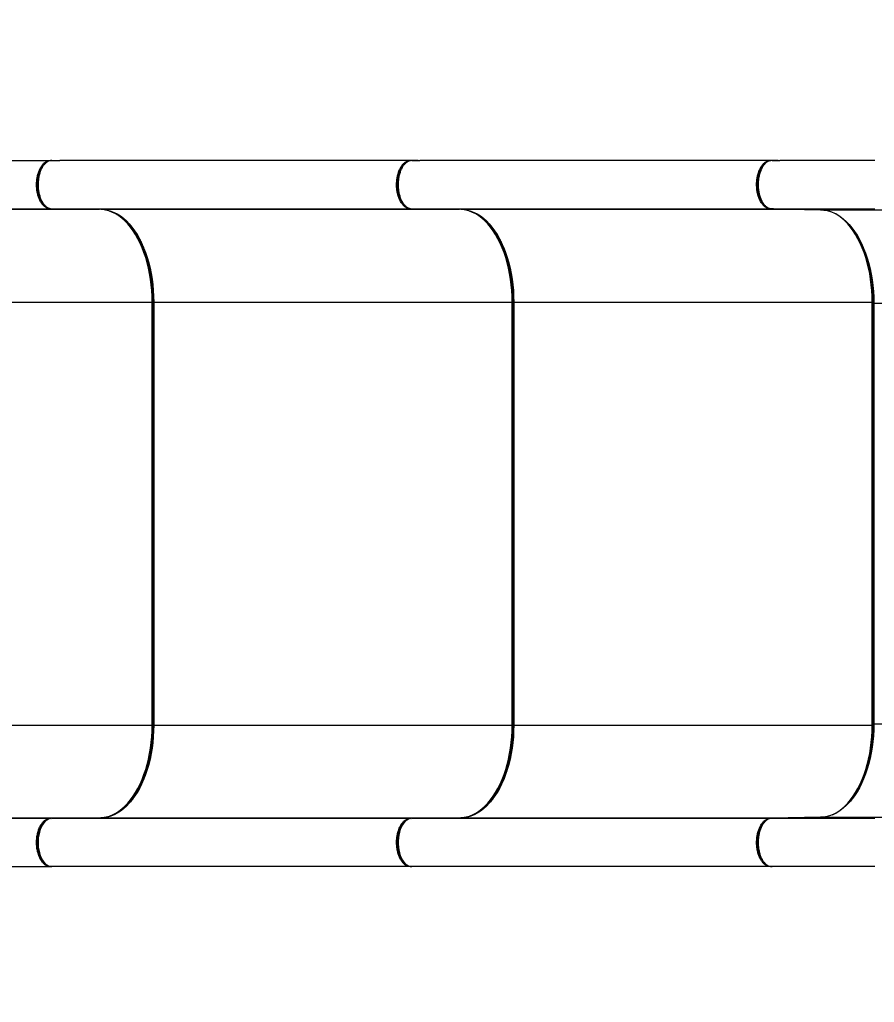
# Model space of a CAD drawing. Header units: millimetres. Extents: x -7720 to 6073, y -7402 to 5433.
# Drawn here: x -3252 to -2404, y -409 to 566 of the extents above; entities that cross this region are included whole.
import ezdxf

# ---------------------------------------------------------------- set-up
doc = ezdxf.new("R2010")
doc.units = ezdxf.units.MM
for name, color, linetype in [('DIKOM_ОБЪЕКТ', 7, 'Continuous'), ('DIKOM_РАЗМЕР_ЗОНА', 7, 'Continuous'), ('DIKOM_РАЗМЕР_ОБЪЕКТА', 7, 'Continuous')]:
    doc.layers.add(name, color=color, linetype=linetype)
doc.styles.add('style1', font='arial.ttf', dxfattribs={"width": 0.8})
doc.dimstyles.new('1-50', dxfattribs={"dimtxt": 300, "dimasz": 200, "dimexe": 100, "dimexo": 0, "dimgap": 100, "dimtad": 1, "dimtxsty": 'style1', "dimcen": 200, "dimclrd": 7, "dimclre": 7, "dimclrt": 7, "dimadec": 1, "dimazin": 2, "dimtfac": 1, "dimtmove": 0, "dimatfit": 2, "dimfxl": 0, "dimlwd": 25, "dimlwe": 18, "dimarcsym": 0})

# ---------------------------------------------------------------- blocks, each defined once
blk = doc.blocks.new('*D0')
at = {"layer": 'Defpoints', "color": 0, "transparency": 16777216}
for p in [(-1165.04, 3934.07), (-6387.82, -4153.36), (1392.52, -4153.36)]:
    blk.add_point(p, dxfattribs=at)
at = {"layer": 'DIKOM_РАЗМЕР_ОБЪЕКТА', "color": 7, "lineweight": 18, "transparency": 16777216}
for p, q in [((-1165.04, 3934.07), (-6487.82, 3934.07)), ((1392.52, -4153.36), (-6487.82, -4153.36))]:
    blk.add_line(p, q, dxfattribs=at)
at = {"layer": 'DIKOM_РАЗМЕР_ОБЪЕКТА', "color": 7, "lineweight": 25, "transparency": 16777216}
blk.add_line((-6387.82, 3734.07), (-6387.82, -3953.36), dxfattribs=at)
at = {"layer": 'DIKOM_РАЗМЕР_ОБЪЕКТА', "color": 7, "transparency": 16777216}
for points in [[(-6421.16, 3734.07), (-6354.49, 3734.07), (-6387.82, 3934.07)], [(-6421.16, -3953.36), (-6354.49, -3953.36), (-6387.82, -4153.36)]]:
    blk.add_solid(points, dxfattribs=at)
at = {"layer": 'DIKOM_РАЗМЕР_ОБЪЕКТА', "color": 7, "transparency": 16777216, "insert": (-6640.99, -109.65), "char_height": 300, "attachment_point": 5, "rotation": 90, "style": 'style1'}
blk.add_mtext('8100', dxfattribs=at)
blk = doc.blocks.new('*D1')
at = {"layer": 'Defpoints', "color": 0, "transparency": 16777216}
for p in [(-3938.71, 77.29), (4572.68, -275.21), (4572.68, -6577.9)]:
    blk.add_point(p, dxfattribs=at)
at = {"layer": 'DIKOM_РАЗМЕР_ОБЪЕКТА', "color": 7, "lineweight": 18, "transparency": 16777216}
for p, q in [((-3938.71, 77.29), (-3938.71, -6677.9)), ((4572.68, -275.21), (4572.68, -6677.9))]:
    blk.add_line(p, q, dxfattribs=at)
at = {"layer": 'DIKOM_РАЗМЕР_ОБЪЕКТА', "color": 7, "lineweight": 25, "transparency": 16777216}
blk.add_line((-3738.71, -6577.9), (4372.68, -6577.9), dxfattribs=at)
at = {"layer": 'DIKOM_РАЗМЕР_ОБЪЕКТА', "color": 7, "transparency": 16777216}
for points in [[(-3738.71, -6544.56), (-3738.71, -6611.23), (-3938.71, -6577.9)], [(4372.68, -6544.56), (4372.68, -6611.23), (4572.68, -6577.9)]]:
    blk.add_solid(points, dxfattribs=at)
at = {"layer": 'DIKOM_РАЗМЕР_ОБЪЕКТА', "color": 7, "transparency": 16777216, "insert": (316.98, -6324.72), "char_height": 300, "attachment_point": 5, "style": 'style1'}
blk.add_mtext('8500', dxfattribs=at)
blk = doc.blocks.new('*D2')
at = {"layer": 'Defpoints', "color": 0, "transparency": 16777216}
for p in [(-2365.16, 5433.02), (-7269.56, -6016.09), (1800.96, -6016.09)]:
    blk.add_point(p, dxfattribs=at)
at = {"layer": 'DIKOM_РАЗМЕР_ЗОНА', "color": 7, "lineweight": 18, "transparency": 16777216}
for p, q in [((-2365.16, 5433.02), (-7369.56, 5433.02)), ((1800.96, -6016.09), (-7369.56, -6016.09))]:
    blk.add_line(p, q, dxfattribs=at)
at = {"layer": 'DIKOM_РАЗМЕР_ЗОНА', "color": 7, "lineweight": 25, "transparency": 16777216}
blk.add_line((-7269.56, 5233.02), (-7269.56, -5816.09), dxfattribs=at)
at = {"layer": 'DIKOM_РАЗМЕР_ЗОНА', "color": 7, "transparency": 16777216}
for points in [[(-7302.9, 5233.02), (-7236.23, 5233.02), (-7269.56, 5433.02)], [(-7302.9, -5816.09), (-7236.23, -5816.09), (-7269.56, -6016.09)]]:
    blk.add_solid(points, dxfattribs=at)
at = {"layer": 'DIKOM_РАЗМЕР_ЗОНА', "color": 7, "transparency": 16777216, "insert": (-7522.73, -291.53), "char_height": 300, "attachment_point": 5, "rotation": 90, "style": 'style1'}
blk.add_mtext('11500', dxfattribs=at)

msp = doc.modelspace()

# ---------------------------------------------------------------- linework, layer by layer
at = {"layer": 'DIKOM_ОБЪЕКТ', "color": 7, "linetype": 'Continuous', "lineweight": 15}
for p, q in [((-3376.727, 426.29), (-3221.427, 426.29)), ((-3221.427, 426.29), (-3213.715, 426.29)), ((-3219.92, 426.29), (-3212.077, 426.29)), ((-2864.277, 426.29), (-3212.077, 426.29)), ((-2856.565, 426.29), (-2864.277, 426.29)), ((-2862.77, 426.29), (-2854.927, 426.29)), ((-2507.126, 426.29), (-2854.927, 426.29)), ((-2499.415, 426.29), (-2507.126, 426.29)), ((-2505.619, 426.29), (-2497.776, 426.29)), ((-2403.574, 426.29), (-2497.776, 426.29)), ((-3376.727, 378.29), (-3221.427, 378.29)), ((-3328.232, 377.786), (-3172.932, 377.786)), ((-3172.932, 377.786), (-3221.427, 378.29)), ((-3219.935, 378.29), (-3219.92, 378.29)), ((-3219.92, 378.29), (-3219.92, 378.29)), ((-3219.92, 378.29), (-2864.277, 378.29)), ((-3172.932, 377.786), (-3172.87, 377.789)), ((-3171.426, 377.786), (-2815.782, 377.786)), ((-2864.277, 378.29), (-2864.507, 378.306)), ((-2815.782, 377.786), (-2864.277, 378.29)), ((-2862.785, 378.29), (-2862.77, 378.29)), ((-2862.77, 378.29), (-2507.126, 378.29)), ((-2815.782, 377.786), (-2815.72, 377.789)), ((-2814.275, 377.786), (-2481.405, 377.786)), ((-2507.126, 378.29), (-2507.357, 378.306)), ((-2504.117, 378.258), (-2507.126, 378.29)), ((-2505.619, 378.29), (-2403.574, 378.29)), ((-2505.619, 378.29), (-2457.439, 377.288)), ((-2457.439, 377.288), (-2355.393, 377.288)), ((-2446.331, 375.12), (-2446.564, 375.219)), ((-3275.777, 285.788), (-3120.477, 285.788)), ((-3120.477, 285.788), (-3119.73, 285.788)), ((-3120.477, -134.209), (-3120.477, 285.788)), ((-3119.73, 285.788), (-3119.73, -134.209)), ((-3119.184, 285.788), (-3119.73, 285.788)), ((-3119.184, 285.788), (-3119.184, -134.209)), ((-3118.971, 285.788), (-3119.184, 285.788)), ((-3118.971, 285.788), (-2763.327, 285.788)), ((-3118.971, 285.788), (-3118.971, -134.209)), ((-2763.327, 285.788), (-2762.58, 285.788)), ((-2763.327, -134.209), (-2763.327, 285.788)), ((-2762.58, 285.788), (-2762.58, -134.209)), ((-2762.58, 285.788), (-2762.034, 285.788)), ((-2762.034, 285.788), (-2762.034, -134.209)), ((-2761.82, 285.788), (-2762.034, 285.788)), ((-2761.82, 285.788), (-2406.177, 285.788)), ((-2761.82, 285.788), (-2761.82, -134.209)), ((-2406.177, 285.788), (-2405.43, 285.788)), ((-2406.177, -134.209), (-2406.177, 285.788)), ((-2405.43, 285.788), (-2405.43, -134.209)), ((-2405.43, 285.788), (-2404.89, 285.788)), ((-2404.883, 284.79), (-2404.883, -133.21)), ((-2404.883, 284.79), (-2404.67, 284.79)), ((-2404.67, 284.79), (-2302.624, 284.79)), ((-2404.67, 284.79), (-2404.67, -133.21)), ((-3275.777, -134.209), (-3120.477, -134.209)), ((-3120.477, -134.209), (-3119.73, -134.209)), ((-3119.73, -134.209), (-3119.184, -134.209)), ((-3118.971, -134.209), (-3119.184, -134.209)), ((-3118.971, -134.209), (-2763.327, -134.209)), ((-2763.327, -134.209), (-2762.58, -134.209)), ((-2762.034, -134.209), (-2762.58, -134.209)), ((-2761.82, -134.209), (-2762.034, -134.209)), ((-2761.82, -134.209), (-2406.177, -134.209)), ((-2406.177, -134.209), (-2405.43, -134.209)), ((-2404.892, -134.209), (-2405.43, -134.209)), ((-2404.883, -133.21), (-2404.67, -133.21)), ((-2302.624, -133.21), (-2404.67, -133.21)), ((-3376.727, -226.71), (-3221.427, -226.71)), ((-3328.232, -226.207), (-3172.932, -226.207)), ((-3221.427, -226.71), (-3172.932, -226.207)), ((-3219.946, -226.71), (-3219.948, -226.71)), ((-3171.426, -226.207), (-3219.92, -226.71)), ((-3219.92, -226.71), (-3219.92, -226.71)), ((-3219.92, -226.71), (-2864.277, -226.71)), ((-3171.426, -226.207), (-2815.782, -226.207)), ((-2864.277, -226.71), (-2815.782, -226.207)), ((-2862.795, -226.71), (-2862.798, -226.71)), ((-2814.275, -226.207), (-2862.77, -226.71)), ((-2862.77, -226.71), (-2507.126, -226.71)), ((-2814.275, -226.207), (-2481.405, -226.207)), ((-2507.126, -226.71), (-2504.117, -226.679)), ((-2457.439, -225.709), (-2505.619, -226.71)), ((-2505.619, -226.71), (-2403.574, -226.71)), ((-2457.439, -225.709), (-2355.393, -225.709)), ((-3235.193, -250.71), (-3234.446, -250.71)), ((-3376.727, -274.71), (-3221.427, -274.71)), ((-3221.427, -274.71), (-3221.705, -274.693)), ((-3213.715, -274.71), (-3221.427, -274.71)), ((-3212.077, -274.71), (-3219.92, -274.71)), ((-2864.277, -274.71), (-3212.077, -274.71)), ((-2856.565, -274.71), (-2864.277, -274.71)), ((-2854.927, -274.71), (-2862.77, -274.71)), ((-2507.126, -274.71), (-2854.927, -274.71)), ((-2499.415, -274.71), (-2507.126, -274.71)), ((-2497.776, -274.71), (-2505.619, -274.71)), ((-2403.574, -274.71), (-2497.776, -274.71))]:
    msp.add_line(p, q, dxfattribs=at)
at = {"layer": 'DIKOM_ОБЪЕКТ', "color": 7, "linetype": 'Continuous', "lineweight": 15, "flags": 128}
for points in [[(-3219.92, 378.29), (-3219.346, 378.284), (-3217.052, 378.26), (-3207.875, 378.165), (-3171.426, 377.786)], [(-3171.426, 377.786), (-3168.125, 377.572), (-3164.839, 376.998), (-3161.58, 376.067), (-3158.361, 374.782), (-3155.194, 373.149), (-3152.092, 371.173), (-3149.067, 368.863), (-3146.131, 366.228), (-3143.295, 363.278), (-3140.69, 360.176)], [(-3162.632, 376.407), (-3162.476, 376.354), (-3159.246, 375.065), (-3156.069, 373.427), (-3152.957, 371.445), (-3149.923, 369.128), (-3146.977, 366.484), (-3144.132, 363.524), (-3141.399, 360.26), (-3138.788, 356.704), (-3136.31, 352.871), (-3133.974, 348.774), (-3131.79, 344.431), (-3129.766, 339.858), (-3127.91, 335.074), (-3126.23, 330.096), (-3124.731, 324.945), (-3123.42, 319.641), (-3122.302, 314.204), (-3121.381, 308.655), (-3120.661, 303.017), (-3120.145, 297.312), (-3119.834, 291.561), (-3119.73, 285.788)], [(-3120.477, 285.788), (-3120.581, 291.543), (-3120.89, 297.275), (-3121.405, 302.962), (-3122.123, 308.583), (-3123.041, 314.113), (-3124.155, 319.533), (-3125.462, 324.821), (-3126.956, 329.956), (-3128.632, 334.917), (-3130.482, 339.687), (-3132.499, 344.245), (-3134.676, 348.574), (-3137.005, 352.658), (-3139.475, 356.479), (-3142.077, 360.024), (-3144.802, 363.278), (-3147.638, 366.228), (-3150.574, 368.863), (-3153.599, 371.173), (-3156.701, 373.149), (-3159.868, 374.782), (-3160.632, 375.12)], [(-2862.77, 378.29), (-2862.196, 378.284), (-2859.902, 378.26), (-2850.725, 378.165), (-2814.275, 377.786)], [(-2814.275, 377.786), (-2810.975, 377.572), (-2807.689, 376.998), (-2804.43, 376.067), (-2801.211, 374.782), (-2798.044, 373.149), (-2794.942, 371.173), (-2791.917, 368.863), (-2788.981, 366.228), (-2786.145, 363.278), (-2783.54, 360.176)], [(-2805.482, 376.407), (-2805.325, 376.354), (-2802.096, 375.065), (-2798.919, 373.427), (-2795.807, 371.445), (-2792.772, 369.128), (-2789.827, 366.484), (-2786.982, 363.524), (-2784.249, 360.26), (-2781.638, 356.704), (-2779.16, 352.871), (-2776.824, 348.774), (-2774.64, 344.431), (-2772.616, 339.858), (-2770.76, 335.074), (-2769.079, 330.096), (-2767.581, 324.945), (-2766.27, 319.641), (-2765.151, 314.204), (-2764.231, 308.655), (-2763.511, 303.017), (-2762.994, 297.312), (-2762.684, 291.561), (-2762.58, 285.788)], [(-2763.327, 285.788), (-2763.431, 291.543), (-2763.74, 297.275), (-2764.255, 302.962), (-2764.973, 308.583), (-2765.891, 314.113), (-2767.005, 319.533), (-2768.312, 324.821), (-2769.806, 329.956), (-2771.481, 334.917), (-2773.331, 339.687), (-2775.349, 344.245), (-2777.526, 348.574), (-2779.854, 352.658), (-2782.325, 356.479), (-2784.927, 360.024), (-2787.652, 363.278), (-2790.488, 366.228), (-2793.424, 368.863), (-2796.449, 371.173), (-2799.551, 373.149), (-2802.718, 374.782), (-2803.481, 375.12)], [(-2457.439, 377.288), (-2454.12, 377.076), (-2450.814, 376.501), (-2447.536, 375.568), (-2444.298, 374.278), (-2441.113, 372.638), (-2437.992, 370.653), (-2434.949, 368.332), (-2431.995, 365.684), (-2429.142, 362.718), (-2426.426, 359.479)], [(-2406.177, 285.788), (-2406.28, 291.543), (-2406.59, 297.275), (-2407.105, 302.962), (-2407.822, 308.583), (-2408.74, 314.113), (-2409.855, 319.533), (-2411.162, 324.821), (-2412.656, 329.956), (-2414.331, 334.917), (-2416.181, 339.687), (-2418.199, 344.245), (-2420.376, 348.574), (-2422.704, 352.658), (-2425.174, 356.479), (-2427.777, 360.024), (-2430.501, 363.278), (-2433.337, 366.228), (-2436.274, 368.863), (-2439.299, 371.173), (-2442.401, 373.149), (-2445.567, 374.782), (-2446.331, 375.12)], [(-3140.69, 360.176), (-3140.57, 360.024), (-3137.968, 356.479), (-3135.498, 352.658), (-3133.17, 348.574), (-3130.992, 344.245), (-3128.975, 339.687), (-3127.125, 334.917), (-3125.449, 329.956), (-3123.955, 324.821), (-3122.649, 319.533), (-3121.534, 314.113), (-3120.616, 308.583), (-3119.898, 302.962), (-3119.384, 297.275), (-3119.074, 291.543), (-3118.971, 285.788)], [(-2783.54, 360.176), (-2783.42, 360.024), (-2780.818, 356.479), (-2778.348, 352.658), (-2776.019, 348.574), (-2773.842, 344.245), (-2771.825, 339.687), (-2769.974, 334.917), (-2768.299, 329.956), (-2766.805, 324.821), (-2765.498, 319.533), (-2764.384, 314.113), (-2763.466, 308.583), (-2762.748, 302.962), (-2762.233, 297.275), (-2761.924, 291.543), (-2761.82, 285.788)], [(-2426.426, 359.479), (-2426.401, 359.447), (-2423.783, 355.883), (-2421.298, 352.041), (-2418.956, 347.935), (-2416.765, 343.582), (-2414.735, 338.998), (-2412.874, 334.201), (-2411.188, 329.212), (-2409.685, 324.047), (-2408.37, 318.73), (-2407.249, 313.279), (-2406.325, 307.716), (-2405.603, 302.063), (-2405.086, 296.343), (-2404.774, 290.578), (-2404.67, 284.79)], [(-2426.39, 359.34), (-2424.488, 356.704), (-2422.01, 352.871), (-2419.674, 348.774), (-2417.49, 344.431), (-2415.466, 339.858), (-2413.61, 335.074), (-2411.929, 330.096), (-2410.43, 324.945), (-2409.119, 319.641), (-2408.001, 314.204), (-2407.08, 308.655), (-2406.36, 303.017), (-2405.844, 297.312), (-2405.533, 291.561), (-2405.43, 285.788)], [(-3119.73, -134.209), (-3119.834, -139.982), (-3120.145, -145.733), (-3120.661, -151.438), (-3121.381, -157.076), (-3122.302, -162.624), (-3123.42, -168.061), (-3124.731, -173.366), (-3126.23, -178.517), (-3127.91, -183.495), (-3129.766, -188.279), (-3131.79, -192.852), (-3133.974, -197.195), (-3136.31, -201.292), (-3138.788, -205.125), (-3141.399, -208.681), (-3144.132, -211.945), (-3146.977, -214.905), (-3149.923, -217.549), (-3152.957, -219.866), (-3156.069, -221.848), (-3159.246, -223.486), (-3162.476, -224.775), (-3162.632, -224.828)], [(-3159.848, -223.194), (-3156.701, -221.57), (-3153.599, -219.594), (-3150.574, -217.284), (-3147.638, -214.649), (-3144.802, -211.699), (-3142.077, -208.445), (-3139.475, -204.9), (-3137.005, -201.079), (-3134.676, -196.995), (-3132.499, -192.666), (-3130.482, -188.108), (-3128.632, -183.338), (-3126.956, -178.376), (-3125.462, -173.242), (-3124.155, -167.954), (-3123.041, -162.534), (-3122.123, -157.003), (-3121.405, -151.383), (-3120.89, -145.696), (-3120.581, -139.964), (-3120.477, -134.209)], [(-3118.971, -134.209), (-3119.074, -139.964), (-3119.384, -145.696), (-3119.898, -151.383), (-3120.616, -157.003), (-3121.534, -162.534), (-3122.649, -167.954), (-3123.955, -173.242), (-3125.449, -178.376), (-3127.125, -183.338), (-3128.975, -188.108), (-3130.992, -192.666), (-3133.17, -196.995), (-3135.498, -201.079), (-3137.968, -204.9), (-3140.57, -208.445), (-3142.092, -210.316)], [(-2762.58, -134.209), (-2762.684, -139.982), (-2762.994, -145.733), (-2763.511, -151.438), (-2764.231, -157.076), (-2765.151, -162.624), (-2766.27, -168.061), (-2767.581, -173.366), (-2769.079, -178.517), (-2770.76, -183.495), (-2772.616, -188.279), (-2774.64, -192.852), (-2776.824, -197.195), (-2779.16, -201.292), (-2781.638, -205.125), (-2784.249, -208.681), (-2786.982, -211.945), (-2789.827, -214.905), (-2792.772, -217.549), (-2795.807, -219.866), (-2798.919, -221.848), (-2802.096, -223.486), (-2805.325, -224.775), (-2805.482, -224.828)], [(-2802.697, -223.194), (-2799.551, -221.57), (-2796.449, -219.594), (-2793.424, -217.284), (-2790.488, -214.649), (-2787.652, -211.699), (-2784.927, -208.445), (-2782.325, -204.9), (-2779.854, -201.079), (-2777.526, -196.995), (-2775.349, -192.666), (-2773.331, -188.108), (-2771.481, -183.338), (-2769.806, -178.376), (-2768.312, -173.242), (-2767.005, -167.954), (-2765.891, -162.534), (-2764.973, -157.003), (-2764.255, -151.383), (-2763.74, -145.696), (-2763.431, -139.964), (-2763.327, -134.209)], [(-2761.82, -134.209), (-2761.924, -139.964), (-2762.233, -145.696), (-2762.748, -151.383), (-2763.466, -157.003), (-2764.384, -162.534), (-2765.498, -167.954), (-2766.805, -173.242), (-2768.299, -178.376), (-2769.974, -183.338), (-2771.825, -188.108), (-2773.842, -192.666), (-2776.019, -196.995), (-2778.348, -201.079), (-2780.818, -204.9), (-2783.42, -208.445), (-2784.942, -210.316)], [(-2445.547, -223.194), (-2442.401, -221.57), (-2439.299, -219.594), (-2436.274, -217.284), (-2433.337, -214.649), (-2430.501, -211.699), (-2427.777, -208.445), (-2425.174, -204.9), (-2422.704, -201.079), (-2420.376, -196.995), (-2418.199, -192.666), (-2416.181, -188.108), (-2414.331, -183.338), (-2412.656, -178.376), (-2411.162, -173.242), (-2409.855, -167.954), (-2408.74, -162.534), (-2407.822, -157.003), (-2407.105, -151.383), (-2406.59, -145.696), (-2406.28, -139.964), (-2406.177, -134.209)], [(-2404.67, -133.21), (-2404.774, -138.999), (-2405.086, -144.764), (-2405.603, -150.484), (-2406.325, -156.137), (-2407.249, -161.699), (-2408.37, -167.15), (-2409.685, -172.468), (-2411.188, -177.632), (-2412.874, -182.622), (-2414.735, -187.419), (-2416.765, -192.002), (-2418.956, -196.356), (-2421.298, -200.462), (-2423.783, -204.304), (-2426.401, -207.868), (-2427.814, -209.609)], [(-2405.43, -134.209), (-2405.533, -139.982), (-2405.844, -145.733), (-2406.36, -151.438), (-2407.08, -157.076), (-2408.001, -162.624), (-2409.119, -168.061), (-2410.43, -173.366), (-2411.929, -178.517), (-2413.61, -183.495), (-2415.466, -188.279), (-2417.49, -192.852), (-2419.674, -197.195), (-2422.01, -201.292), (-2423.618, -203.834)], [(-3142.092, -210.316), (-3143.295, -211.699), (-3146.131, -214.649), (-3149.067, -217.284), (-3152.092, -219.594), (-3155.194, -221.57), (-3158.361, -223.203), (-3161.58, -224.488), (-3164.839, -225.419), (-3168.125, -225.993), (-3171.426, -226.207)], [(-2784.942, -210.316), (-2786.145, -211.699), (-2788.981, -214.649), (-2791.917, -217.284), (-2794.942, -219.594), (-2798.044, -221.57), (-2801.211, -223.203), (-2804.43, -224.488), (-2807.689, -225.419), (-2810.975, -225.993), (-2814.275, -226.207)], [(-2427.814, -209.609), (-2429.142, -211.139), (-2431.995, -214.104), (-2434.949, -216.753), (-2437.992, -219.074), (-2441.113, -221.059), (-2444.298, -222.699), (-2447.536, -223.989), (-2450.814, -224.922), (-2454.12, -225.497), (-2457.439, -225.709)], [(-3219.946, -226.71), (-3221.67, -226.905), (-3223.366, -227.475), (-3225.009, -228.41), (-3226.571, -229.697), (-3228.028, -231.315), (-3229.358, -233.238), (-3230.539, -235.437), (-3231.552, -237.876), (-3232.383, -240.518), (-3233.017, -243.32), (-3233.445, -246.238), (-3233.66, -249.227), (-3233.658, -252.239), (-3233.44, -255.227), (-3233.009, -258.144), (-3232.372, -260.944), (-3231.539, -263.582), (-3230.522, -266.018), (-3229.339, -268.213), (-3228.007, -270.132), (-3226.548, -271.745), (-3224.985, -273.027), (-3223.341, -273.957), (-3221.644, -274.521), (-3219.92, -274.71)], [(-3172.932, -226.207), (-3172.852, -226.212), (-3172.795, -226.221)], [(-2862.795, -226.71), (-2864.52, -226.905), (-2866.216, -227.475), (-2867.858, -228.41), (-2869.42, -229.697), (-2870.878, -231.315), (-2872.207, -233.238), (-2873.388, -235.437), (-2874.402, -237.876), (-2875.232, -240.518), (-2875.867, -243.32), (-2876.294, -246.238), (-2876.509, -249.227), (-2876.508, -252.239), (-2876.29, -255.227), (-2875.859, -258.144), (-2875.221, -260.944), (-2874.388, -263.582), (-2873.372, -266.018), (-2872.189, -268.213), (-2870.857, -270.132), (-2869.398, -271.745), (-2867.834, -273.027), (-2866.191, -273.957), (-2864.494, -274.521), (-2862.77, -274.71)], [(-2815.782, -226.207), (-2815.702, -226.212), (-2815.644, -226.221)]]:
    msp.add_lwpolyline(points, dxfattribs=at)
at = {"layer": 'DIKOM_ОБЪЕКТ', "color": 7, "linetype": 'Continuous', "lineweight": 15}
for centre, radius, start, end in [((-3221.434, 425.576), 0.714, 53.746382, 89.461407), ((-2864.283, 425.576), 0.714, 53.740558, 89.465999), ((-2507.144, 425.536), 0.754, 37.667746, 88.68444), ((-3173.423, 345.809), 31.981, 66.422818, 89.12038), ((-2816.273, 345.809), 31.981, 66.422806, 89.120364), ((-3173.541, -193.649), 32.564, 271.071582, 294.867658), ((-2816.395, -193.634), 32.579, 271.077126, 294.862142), ((-3231.21, -235.184), 1.445, 58.875733, 88.06924), ((-3234.196, -244.321), 2.796, 73.687566, 88.95798), ((-3234.196, -257.099), 2.796, 271.04202, 286.312434), ((-3221.43, -274.012), 0.699, 270.279823, 298.929509), ((-2864.28, -274.012), 0.699, 270.281076, 298.929502), ((-2507.144, -273.957), 0.754, 271.31556, 322.332254)]:
    msp.add_arc(centre, radius, start, end, dxfattribs=at)
for centre in [(-3195.858, -250.71), (-2838.707, -250.71)]:
    msp.add_ellipse(centre, major_axis=(27.123, -22.899), ratio=0.2649316, start_param=2.8375256, end_param=2.8393904, dxfattribs=at)
for points, knots in [([(-3221.427, 378.29), (-3222.065, 378.335), (-3223.341, 378.426), (-3225.351, 379.191), (-3227.402, 380.544), (-3229.414, 382.599), (-3231.193, 385.22), (-3232.703, 388.317), (-3233.884, 391.818), (-3234.672, 395.399), (-3235.102, 398.922), (-3235.237, 402.275), (-3235.097, 405.855), (-3234.609, 409.58), (-3233.723, 413.338), (-3232.482, 416.776), (-3230.932, 419.811), (-3229.108, 422.338), (-3227.155, 424.227), (-3225.151, 425.476), (-3223.257, 426.173), (-3222.004, 426.253), (-3221.427, 426.29)], [0, 0, 0, 0, 0.0442678, 0.0885355, 0.142222, 0.1959081, 0.2495941, 0.3032805, 0.3569664, 0.4106527, 0.4553263, 0.5, 0.5441054, 0.5977916, 0.6514775, 0.7051638, 0.75885, 0.8125359, 0.8662223, 0.9130915, 0.959961, 1, 1, 1, 1]), ([(-3222.495, 425.816), (-3222.515, 425.814), (-3223.2, 425.741), (-3224.525, 425.167), (-3226.507, 423.967), (-3228.435, 422.091), (-3230.236, 419.598), (-3231.767, 416.599), (-3232.994, 413.203), (-3233.869, 409.492), (-3234.351, 405.811), (-3234.489, 402.276), (-3234.356, 398.964), (-3233.931, 395.483), (-3233.152, 391.946), (-3231.986, 388.487), (-3230.495, 385.428), (-3228.737, 382.841), (-3226.751, 380.801), (-3224.722, 379.503), (-3223.305, 378.876), (-3222.621, 378.798), (-3222.566, 378.792)], [0, 0, 0, 0, 0.0015049, 0.0523949, 0.103285, 0.1615745, 0.2198637, 0.2781552, 0.3364463, 0.3947396, 0.4530327, 0.5009257, 0.5494299, 0.5979343, 0.6562281, 0.7145217, 0.7728157, 0.8311102, 0.8894015, 0.9476931, 0.9957656, 1, 1, 1, 1]), ([(-3219.92, 426.29), (-3220.647, 426.231), (-3222.137, 426.112), (-3224.355, 425.123), (-3226.482, 423.52), (-3228.441, 421.284), (-3230.142, 418.534), (-3231.567, 415.296), (-3232.65, 411.72), (-3233.38, 407.842), (-3233.723, 403.842), (-3233.675, 399.761), (-3233.239, 395.789), (-3232.42, 391.966), (-3231.254, 388.469), (-3229.755, 385.334), (-3227.991, 382.708), (-3225.982, 380.613), (-3223.931, 379.236), (-3221.89, 378.434), (-3220.591, 378.338), (-3219.935, 378.29)], [0, 0, 0, 0, 0.0504759, 0.1034184, 0.1578967, 0.2108392, 0.2653172, 0.31826, 0.3727381, 0.4256806, 0.4801587, 0.5331015, 0.5875794, 0.6405222, 0.6950003, 0.7479428, 0.8024209, 0.8553636, 0.9098417, 0.9544679, 1, 1, 1, 1]), ([(-2864.507, 378.306), (-2864.806, 378.32), (-2865.76, 378.365), (-2867.37, 378.824), (-2869.37, 379.885), (-2871.371, 381.589), (-2873.255, 383.946), (-2874.901, 386.848), (-2876.233, 390.161), (-2877.232, 393.849), (-2877.71, 396.807), (-2878.006, 399.897), (-2878.107, 403.129), (-2877.812, 407.307), (-2877.107, 411.29), (-2876.067, 414.903), (-2874.676, 418.188), (-2873.007, 420.994), (-2871.073, 423.295), (-2868.949, 424.98), (-2866.658, 426.08), (-2865.078, 426.219), (-2864.277, 426.29)], [0, 0, 0, 0, 0.0208987, 0.0666099, 0.1132859, 0.1664942, 0.2212457, 0.2744533, 0.3292043, 0.3824124, 0.4371629, 0.4515488, 0.5078716, 0.5660367, 0.6192444, 0.6739954, 0.7272039, 0.7819547, 0.8351627, 0.8899137, 0.9441388, 1, 1, 1, 1]), ([(-2865.601, 425.706), (-2865.757, 425.684), (-2866.676, 425.558), (-2868.304, 424.68), (-2870.399, 423.052), (-2872.305, 420.79), (-2873.961, 418.007), (-2875.333, 414.782), (-2876.366, 411.197), (-2877.063, 407.287), (-2877.357, 403.142), (-2877.262, 399.948), (-2876.969, 396.892), (-2876.498, 393.972), (-2875.519, 390.341), (-2874.197, 387.054), (-2872.583, 384.194), (-2870.714, 381.849), (-2868.744, 380.188), (-2867.062, 379.223), (-2866.074, 378.992), (-2865.734, 378.913)], [0, 0, 0, 0, 0.0121645, 0.0713446, 0.130527, 0.1897089, 0.2488928, 0.3080769, 0.3672613, 0.426446, 0.4892078, 0.5519698, 0.5677401, 0.6269239, 0.6861081, 0.7452913, 0.8044742, 0.8636546, 0.9228355, 0.9734824, 1, 1, 1, 1]), ([(-2862.77, 426.29), (-2863.497, 426.231), (-2864.987, 426.112), (-2867.204, 425.123), (-2869.331, 423.52), (-2871.291, 421.284), (-2872.992, 418.534), (-2874.417, 415.296), (-2875.5, 411.72), (-2876.229, 407.842), (-2876.572, 403.842), (-2876.525, 399.761), (-2876.089, 395.789), (-2875.269, 391.966), (-2874.104, 388.469), (-2872.605, 385.334), (-2870.841, 382.708), (-2868.831, 380.612), (-2866.78, 379.236), (-2864.739, 378.434), (-2863.441, 378.338), (-2862.785, 378.29)], [0, 0, 0, 0, 0.0504759, 0.1034189, 0.1578968, 0.2108391, 0.2653175, 0.3182598, 0.372738, 0.4256806, 0.4801587, 0.5331014, 0.5875794, 0.640522, 0.6950001, 0.7479427, 0.8024209, 0.8553633, 0.9098419, 0.9544677, 1, 1, 1, 1]), ([(-2507.357, 378.306), (-2507.656, 378.32), (-2508.61, 378.365), (-2510.219, 378.824), (-2512.219, 379.885), (-2514.221, 381.589), (-2516.104, 383.946), (-2517.75, 386.848), (-2519.082, 390.161), (-2520.082, 393.849), (-2520.56, 396.807), (-2520.856, 399.897), (-2520.957, 403.129), (-2520.661, 407.307), (-2519.957, 411.29), (-2518.917, 414.903), (-2517.526, 418.188), (-2515.856, 420.994), (-2513.922, 423.295), (-2511.798, 424.98), (-2509.508, 426.08), (-2507.928, 426.219), (-2507.126, 426.29)], [0, 0, 0, 0, 0.02089888, 0.0666103, 0.1132859, 0.1664944, 0.22124529, 0.27445315, 0.32920439, 0.38241226, 0.43716292, 0.45154872, 0.50787146, 0.56603662, 0.61924417, 0.67399515, 0.72720366, 0.78195477, 0.83516255, 0.8899135, 0.94413863, 1, 1, 1, 1]), ([(-2508.733, 425.661), (-2508.795, 425.651), (-2509.619, 425.528), (-2511.153, 424.671), (-2513.249, 423.055), (-2515.154, 420.789), (-2516.811, 418.007), (-2518.183, 414.782), (-2519.216, 411.197), (-2519.913, 407.287), (-2520.207, 403.142), (-2520.111, 399.948), (-2519.819, 396.892), (-2519.347, 393.972), (-2518.369, 390.341), (-2517.047, 387.054), (-2515.433, 384.194), (-2513.563, 381.849), (-2511.593, 380.189), (-2509.932, 379.233), (-2508.966, 379.005), (-2508.648, 378.93)], [0, 0, 0, 0, 0.0048843, 0.0646022, 0.1243223, 0.184042, 0.2437638, 0.3034858, 0.3632078, 0.4229304, 0.4862624, 0.5495947, 0.5655084, 0.6252299, 0.6849518, 0.7446731, 0.8043935, 0.8641115, 0.9238302, 0.9749375, 1, 1, 1, 1]), ([(-2505.619, 426.29), (-2506.649, 426.176), (-2508.39, 425.984), (-2510.746, 424.66), (-2512.729, 422.969), (-2514.585, 420.651), (-2516.22, 417.781), (-2517.568, 414.443), (-2518.582, 410.717), (-2519.238, 406.618), (-2519.443, 402.615), (-2519.294, 398.871), (-2518.852, 395.328), (-2518.051, 391.72), (-2516.866, 388.247), (-2515.343, 385.142), (-2513.566, 382.55), (-2511.54, 380.494), (-2509.502, 379.172), (-2507.503, 378.42), (-2506.251, 378.333), (-2505.619, 378.29)], [0, 0, 0, 0, 0.0712642, 0.1205174, 0.1709994, 0.2239259, 0.278387, 0.3313133, 0.3857745, 0.4419314, 0.499934, 0.5449785, 0.5909553, 0.6438815, 0.6983427, 0.751269, 0.8057298, 0.8586562, 0.9131183, 0.9561539, 1, 1, 1, 1]), ([(-3140.915, 360.257), (-3140.166, 359.281), (-3138.594, 357.234), (-3136.335, 353.81), (-3134.118, 350.069), (-3132.032, 346.101), (-3130.081, 341.928), (-3128.273, 337.561), (-3126.614, 333.016), (-3125.109, 328.309), (-3123.765, 323.455), (-3122.585, 318.471), (-3121.575, 313.376), (-3120.736, 308.185), (-3120.074, 302.916), (-3119.588, 297.589), (-3119.289, 292.316), (-3119.19, 288.375), (-3119.185, 286.23), (-3119.184, 285.788)], [0, 0, 0, 0, 0.05651918, 0.11859811, 0.18067522, 0.24275257, 0.30483227, 0.36691582, 0.42900407, 0.49109714, 0.55319504, 0.61529745, 0.67740423, 0.73951447, 0.80162802, 0.86374393, 0.92586156, 0.9847157, 1, 1, 1, 1]), ([(-2783.765, 360.257), (-2783.016, 359.281), (-2781.443, 357.234), (-2779.184, 353.81), (-2776.967, 350.069), (-2774.881, 346.101), (-2772.931, 341.928), (-2771.123, 337.561), (-2769.463, 333.016), (-2767.959, 328.309), (-2766.615, 323.455), (-2765.435, 318.471), (-2764.424, 313.376), (-2763.586, 308.185), (-2762.923, 302.916), (-2762.438, 297.589), (-2762.138, 292.316), (-2762.04, 288.375), (-2762.035, 286.23), (-2762.034, 285.788)], [0, 0, 0, 0, 0.0565193, 0.1185982, 0.1806754, 0.2427526, 0.3048322, 0.3669157, 0.429004, 0.4910971, 0.553195, 0.6152975, 0.6774043, 0.7395145, 0.801628, 0.8637439, 0.9258616, 0.9847157, 1, 1, 1, 1]), ([(-2426.659, 359.543), (-2426.094, 358.822), (-2424.697, 357.041), (-2422.595, 353.913), (-2420.345, 350.212), (-2418.226, 346.277), (-2416.241, 342.135), (-2414.397, 337.796), (-2412.701, 333.276), (-2411.158, 328.59), (-2409.775, 323.754), (-2408.555, 318.784), (-2407.503, 313.698), (-2406.623, 308.513), (-2405.917, 303.247), (-2405.388, 297.918), (-2405.041, 292.544), (-2404.898, 288.159), (-2404.887, 285.574), (-2404.883, 284.79)], [0, 0, 0, 0, 0.0421943, 0.1042306, 0.1662647, 0.2282983, 0.2903337, 0.3523733, 0.4144167, 0.4764652, 0.5385186, 0.6005767, 0.6626389, 0.7247049, 0.7867741, 0.8488457, 0.9109194, 0.9729944, 1, 1, 1, 1]), ([(-3119.184, -134.209), (-3119.189, -135.154), (-3119.203, -137.896), (-3119.366, -142.429), (-3119.729, -147.785), (-3120.274, -153.095), (-3120.996, -158.34), (-3121.892, -163.501), (-3122.959, -168.562), (-3124.194, -173.504), (-3125.592, -178.311), (-3127.148, -182.967), (-3128.858, -187.454), (-3130.714, -191.758), (-3132.71, -195.865), (-3134.841, -199.757), (-3137.094, -203.432), (-3139.475, -206.842), (-3141.222, -209.16), (-3142.2, -210.258), (-3142.316, -210.388)], [0, 0, 0, 0, 0.0315723, 0.0916147, 0.1516624, 0.2117085, 0.2717524, 0.3317935, 0.3918312, 0.4518647, 0.5118936, 0.5719171, 0.6319353, 0.6919473, 0.7519538, 0.8119547, 0.8719512, 0.9319448, 0.9919375, 1, 1, 1, 1]), ([(-2762.034, -134.209), (-2762.039, -135.154), (-2762.053, -137.896), (-2762.215, -142.429), (-2762.579, -147.785), (-2763.124, -153.095), (-2763.845, -158.34), (-2764.741, -163.501), (-2765.809, -168.562), (-2767.043, -173.504), (-2768.442, -178.311), (-2769.998, -182.967), (-2771.707, -187.454), (-2773.564, -191.758), (-2775.56, -195.865), (-2777.69, -199.757), (-2779.944, -203.432), (-2782.325, -206.842), (-2784.072, -209.16), (-2785.05, -210.258), (-2785.166, -210.388)], [0, 0, 0, 0, 0.0315723, 0.0916147, 0.1516624, 0.2117085, 0.2717524, 0.3317935, 0.3918313, 0.4518646, 0.5118935, 0.5719172, 0.6319353, 0.6919473, 0.7519537, 0.8119546, 0.8719512, 0.9319449, 0.9919375, 1, 1, 1, 1]), ([(-2404.883, -133.21), (-2404.888, -134.158), (-2404.903, -136.907), (-2405.065, -141.453), (-2405.429, -146.824), (-2405.974, -152.149), (-2406.695, -157.408), (-2407.591, -162.585), (-2408.659, -167.661), (-2409.894, -172.619), (-2411.292, -177.443), (-2412.849, -182.115), (-2414.559, -186.619), (-2416.416, -190.94), (-2418.413, -195.065), (-2420.545, -198.976), (-2422.8, -202.669), (-2425.183, -206.099), (-2426.935, -208.435), (-2427.918, -209.545), (-2428.039, -209.681)], [0, 0, 0, 0, 0.0315633, 0.0915885, 0.1516188, 0.2116478, 0.2716747, 0.3316984, 0.391719, 0.4517353, 0.5117471, 0.571754, 0.6317551, 0.6917501, 0.7517399, 0.8117242, 0.8717039, 0.9316804, 0.9916563, 1, 1, 1, 1]), ([(-3234.145, -241.526), (-3233.827, -240.348), (-3233.182, -237.958), (-3232.091, -235.427), (-3231.36, -234.102), (-3231.161, -233.74)], [0, 0, 0, 0, 0.4143618, 0.8402114, 1, 1, 1, 1]), ([(-3230.463, -233.947), (-3230.66, -234.304), (-3231.367, -235.588), (-3232.448, -238.083), (-3233.087, -240.442), (-3233.41, -241.638)], [0, 0, 0, 0, 0.1598233, 0.5741683, 1, 1, 1, 1]), ([(-3231.161, -233.74), (-3230.954, -233.392), (-3230.209, -232.142), (-3228.754, -230.267), (-3226.71, -228.423), (-3224.466, -227.185), (-3222.672, -226.743), (-3221.649, -226.716), (-3221.427, -226.71)], [0, 0, 0, 0, 0.0798986, 0.2870916, 0.5000277, 0.7158847, 0.938263, 1, 1, 1, 1]), ([(-3223.294, -227.455), (-3223.471, -227.492), (-3224.421, -227.694), (-3226.044, -228.714), (-3228.075, -230.501), (-3229.515, -232.357), (-3230.258, -233.603), (-3230.463, -233.947)], [0, 0, 0, 0, 0.0649806, 0.3498694, 0.6229797, 0.8960893, 1, 1, 1, 1]), ([(-3221.427, -226.71), (-3221.412, -226.711), (-3221.305, -226.713), (-3221.089, -226.769), (-3220.932, -226.921), (-3220.847, -227.003)], [0, 0, 0, 0, 0.0708377, 0.5005781, 1, 1, 1, 1]), ([(-3219.92, -226.71), (-3219.922, -226.71), (-3219.93, -226.71), (-3219.938, -226.71), (-3219.944, -226.71)], [0, 0, 0, 0, 0.2462907, 1, 1, 1, 1]), ([(-2864.277, -274.71), (-2864.592, -274.699), (-2865.669, -274.659), (-2867.52, -274.148), (-2869.718, -272.88), (-2871.788, -270.961), (-2873.621, -268.488), (-2875.209, -265.486), (-2876.514, -261.977), (-2877.488, -257.94), (-2878.009, -253.706), (-2878.089, -249.5), (-2877.785, -245.517), (-2877.089, -241.632), (-2876.042, -238.026), (-2874.644, -234.749), (-2872.97, -231.954), (-2871.031, -229.664), (-2868.911, -227.998), (-2866.632, -226.915), (-2865.069, -226.779), (-2864.277, -226.71)], [0, 0, 0, 0, 0.0218817, 0.074809, 0.1292706, 0.1821972, 0.2366594, 0.2895865, 0.3440482, 0.4025067, 0.463058, 0.5154967, 0.5694268, 0.6223537, 0.6768154, 0.7297427, 0.7842047, 0.8371316, 0.8915934, 0.9450066, 1, 1, 1, 1]), ([(-2865.213, -227.23), (-2865.483, -227.263), (-2866.517, -227.387), (-2868.26, -228.285), (-2870.358, -229.91), (-2872.268, -232.158), (-2873.93, -234.932), (-2875.308, -238.148), (-2876.349, -241.727), (-2877.037, -245.543), (-2877.339, -249.496), (-2877.266, -253.626), (-2876.748, -257.825), (-2875.799, -261.801), (-2874.5, -265.288), (-2872.945, -268.246), (-2871.125, -270.707), (-2869.091, -272.567), (-2867.405, -273.653), (-2866.397, -273.893), (-2866.147, -273.952)], [0, 0, 0, 0, 0.0210368, 0.0802681, 0.1394978, 0.1987279, 0.2579611, 0.3171945, 0.3764281, 0.4356622, 0.4943333, 0.5530043, 0.6186447, 0.6842848, 0.7435164, 0.8027479, 0.861977, 0.9212061, 0.9804365, 1, 1, 1, 1]), ([(-2864.277, -226.71), (-2864.262, -226.711), (-2864.155, -226.713), (-2863.939, -226.769), (-2863.781, -226.921), (-2863.697, -227.003)], [0, 0, 0, 0, 0.0708009, 0.5006039, 1, 1, 1, 1]), ([(-2862.77, -226.71), (-2862.772, -226.71), (-2862.78, -226.71), (-2862.788, -226.71), (-2862.794, -226.71)], [0, 0, 0, 0, 0.2456341, 1, 1, 1, 1]), ([(-2507.126, -274.71), (-2507.442, -274.699), (-2508.519, -274.659), (-2510.37, -274.148), (-2512.568, -272.88), (-2514.638, -270.961), (-2516.471, -268.488), (-2518.058, -265.486), (-2519.364, -261.977), (-2520.338, -257.94), (-2520.859, -253.706), (-2520.938, -249.5), (-2520.635, -245.517), (-2519.939, -241.632), (-2518.892, -238.026), (-2517.494, -234.749), (-2515.819, -231.954), (-2513.881, -229.664), (-2511.761, -227.998), (-2509.482, -226.915), (-2507.919, -226.779), (-2507.126, -226.71)], [0, 0, 0, 0, 0.0218819, 0.0748092, 0.129271, 0.1821972, 0.2366597, 0.2895866, 0.3440484, 0.4025069, 0.4630582, 0.5154968, 0.5694269, 0.6223538, 0.6768157, 0.7297428, 0.7842044, 0.8371314, 0.8915932, 0.9450071, 1, 1, 1, 1]), ([(-2508.487, -227.296), (-2508.616, -227.313), (-2509.506, -227.433), (-2511.109, -228.295), (-2513.208, -229.907), (-2515.117, -232.159), (-2516.779, -234.932), (-2518.158, -238.148), (-2519.198, -241.727), (-2519.887, -245.543), (-2520.189, -249.496), (-2520.116, -253.626), (-2519.598, -257.825), (-2518.649, -261.801), (-2517.35, -265.288), (-2515.794, -268.246), (-2513.974, -270.707), (-2511.941, -272.567), (-2510.243, -273.659), (-2509.223, -273.9), (-2508.96, -273.962)], [0, 0, 0, 0, 0.0101228, 0.0699561, 0.1297875, 0.1896197, 0.2494547, 0.3092902, 0.3691259, 0.428962, 0.4882293, 0.5474966, 0.6138041, 0.6801111, 0.7399446, 0.7997782, 0.8596093, 0.9194398, 0.9792726, 1, 1, 1, 1]), ([(-2505.619, -226.71), (-2506.244, -226.753), (-2507.506, -226.84), (-2509.492, -227.589), (-2511.545, -228.92), (-2513.553, -230.955), (-2515.347, -233.57), (-2516.857, -236.646), (-2518.054, -240.15), (-2518.849, -243.729), (-2519.294, -247.294), (-2519.442, -250.957), (-2519.246, -254.936), (-2518.617, -258.971), (-2517.611, -262.732), (-2516.289, -266.057), (-2514.651, -268.973), (-2512.817, -271.299), (-2510.815, -273.033), (-2508.442, -274.394), (-2506.665, -274.593), (-2505.619, -274.71)], [0, 0, 0, 0, 0.0433568, 0.0875438, 0.1404699, 0.1949318, 0.2478579, 0.3023193, 0.3552459, 0.4097069, 0.4544306, 0.5000673, 0.5555195, 0.6127461, 0.6656725, 0.7201335, 0.7730605, 0.8275219, 0.876955, 0.9276302, 1, 1, 1, 1]), ([(-3235.193, -250.71), (-3235.193, -249.127), (-3235.105, -247.57), (-3234.843, -245.272), (-3234.734, -244.512), (-3234.472, -243.005), (-3234.319, -242.257), (-3234.145, -241.526)], [0, 0, 0, 0, 0.5, 0.5, 0.75, 0.75, 1, 1, 1, 1]), ([(-3233.41, -241.638), (-3233.514, -242.1), (-3233.886, -243.757), (-3234.337, -246.783), (-3234.409, -249.389), (-3234.446, -250.71)], [0, 0, 0, 0, 0.1598226, 0.5741687, 1, 1, 1, 1]), ([(-3234.145, -259.895), (-3234.492, -258.432), (-3234.753, -256.934), (-3235.016, -254.636), (-3235.082, -253.862), (-3235.171, -252.295), (-3235.193, -251.502), (-3235.193, -250.71)], [0, 0, 0, 0, 0.5, 0.5, 0.75, 0.75, 1, 1, 1, 1]), ([(-3234.446, -250.71), (-3234.44, -251.206), (-3234.42, -252.985), (-3234.172, -256.08), (-3233.667, -258.537), (-3233.41, -259.783)], [0, 0, 0, 0, 0.1598242, 0.5741693, 1, 1, 1, 1]), ([(-3221.705, -274.693), (-3221.937, -274.683), (-3222.93, -274.641), (-3224.697, -274.133), (-3226.958, -272.826), (-3229.045, -270.844), (-3230.886, -268.298), (-3232.301, -265.564), (-3233.399, -262.73), (-3233.895, -260.845), (-3234.145, -259.895)], [0, 0, 0, 0, 0.0435891, 0.1871699, 0.3349157, 0.4912153, 0.631758, 0.7761961, 0.8871568, 1, 1, 1, 1]), ([(-3233.41, -259.783), (-3233.166, -260.713), (-3232.676, -262.575), (-3231.598, -265.363), (-3230.199, -268.066), (-3228.383, -270.599), (-3226.318, -272.514), (-3224.574, -273.644), (-3223.559, -273.888), (-3223.301, -273.95)], [0, 0, 0, 0, 0.1300651, 0.26013, 0.4257561, 0.5913819, 0.7730588, 0.9423614, 1, 1, 1, 1])]:
    msp.add_open_spline(points, degree=3, knots=knots, dxfattribs=at)

# ---------------------------------------------------------------- dimensions: what is measured, and where the dimension line sits
at = {"layer": 'DIKOM_РАЗМЕР_ЗОНА'}
dim = msp.add_linear_dim(base=(-7269.562, -6016.09), p1=(-2365.162, 5433.022), p2=(1800.959, -6016.09), angle=90, text='11500', dimstyle='1-50', dxfattribs=at)
dim.commit()
dim.dimension.update_dxf_attribs({"geometry": '*D2', "text_midpoint": (-7269.562, -291.534), "dimtype": 160})
at = {"layer": 'DIKOM_РАЗМЕР_ОБЪЕКТА'}
dim = msp.add_linear_dim(base=(-6387.822, -4153.364), p1=(-1165.044, 3934.068), p2=(1392.523, -4153.364), angle=90, text='8100', dimstyle='1-50', dxfattribs=at)
dim.commit()
dim.dimension.update_dxf_attribs({"geometry": '*D0', "text_midpoint": (-6387.822, -109.648), "dimtype": 160})
dim = msp.add_linear_dim(base=(4572.676, -6577.897), p1=(-3938.714, 77.288), p2=(4572.676, -275.211), text='8500', dimstyle='1-50', dxfattribs=at)
dim.commit()
dim.dimension.update_dxf_attribs({"geometry": '*D1', "text_midpoint": (316.981, -6577.897), "dimtype": 160})

doc.saveas('drawing.dxf')
